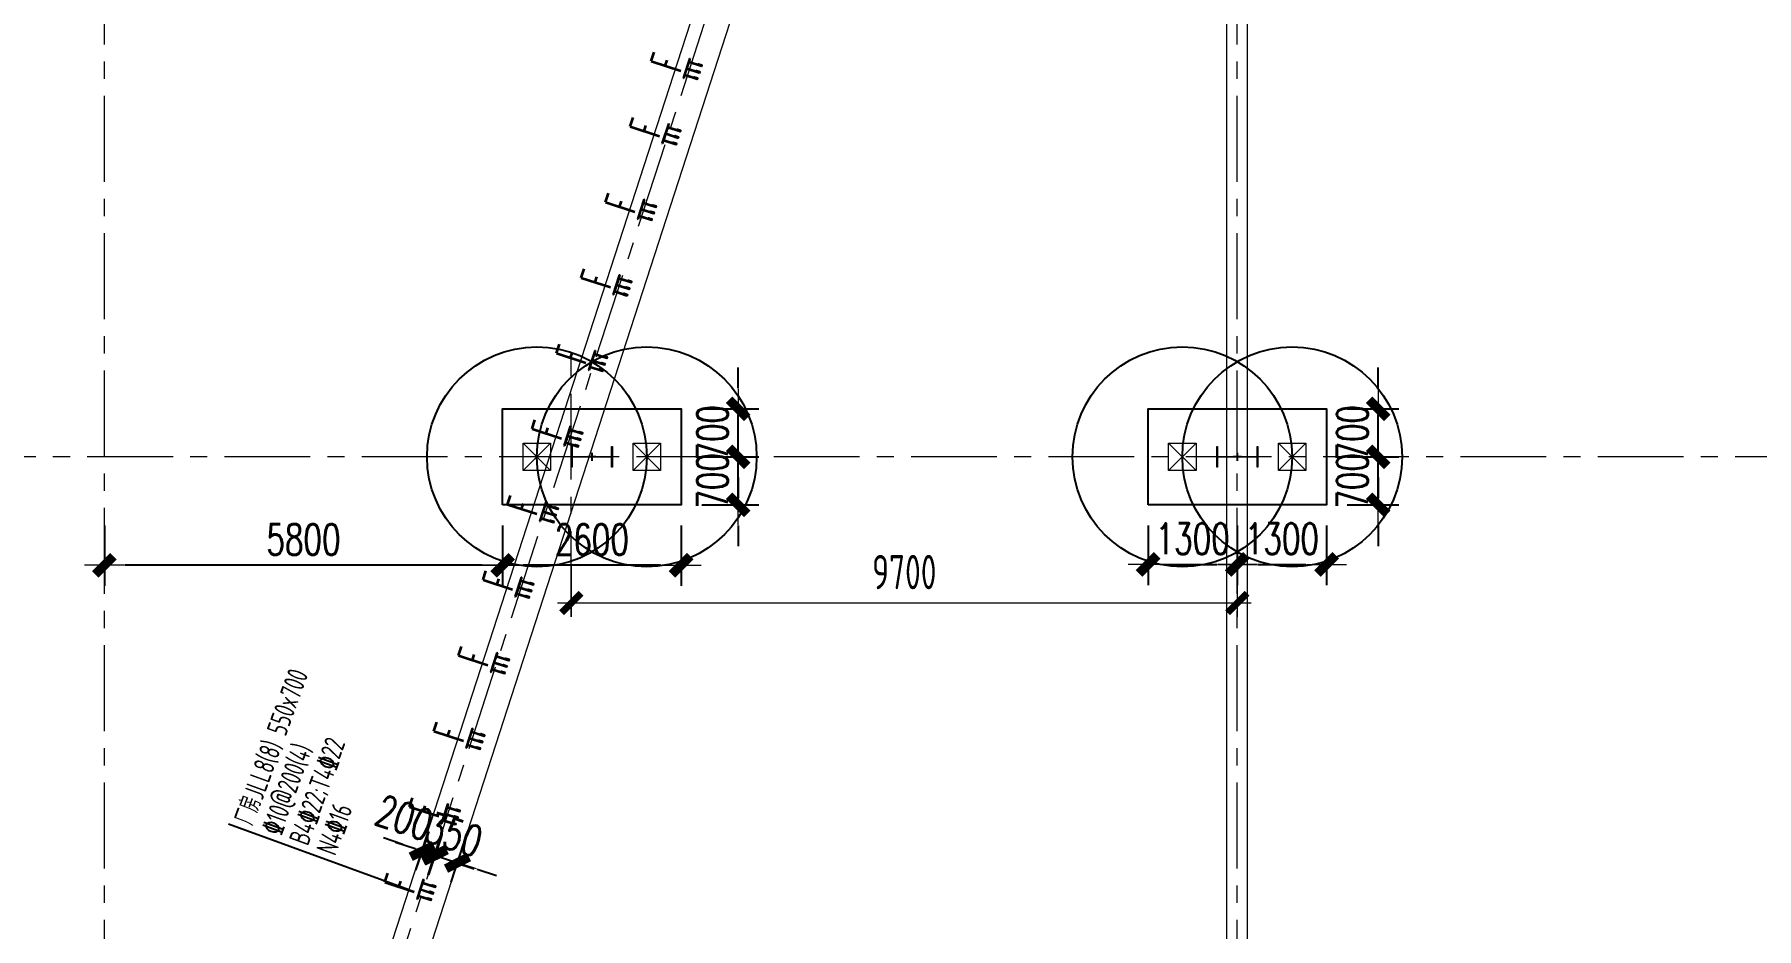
# Model space of a CAD drawing. Extents: x -1201378 to 2367219, y -619313 to 244905.
# Drawn here: x -199376 to -174296, y 202783 to 215803 of the extents above; entities that cross this region are included whole.
import ezdxf

# ---------------------------------------------------------------- set-up
doc = ezdxf.new("R2010")
doc.units = 0
doc.header["$LTSCALE"] = 1000
doc.linetypes.add('CENTER', pattern=[2, 1.25, -0.25, 0.25, -0.25])
doc.layers.get('0').update_dxf_attribs({"linetype": 'CONTINUOUS'})
doc.layers.get('Defpoints').update_dxf_attribs({"linetype": 'CONTINUOUS'})
for name, color, linetype in [('!ZN1-填充-8', 8, 'CONTINUOUS'), ('2钢材断面', 2, 'CONTINUOUS'), ('30预埋件', 30, 'CONTINUOUS'), ('40钢材投影', 40, 'CONTINUOUS'), ('ALT_CEN-0-30', 1, 'CENTER'), ('S-DOTE1', 140, 'CENTER'), ('S-HATCH1-W', 252, 'CONTINUOUS'), ('S-SKL-H', 151, 'CONTINUOUS'), ('结构轮廓线', 1, 'CONTINUOUS')]:
    doc.layers.add(name, color=color, linetype=linetype)
for name, color, linetype, lineweight in [('S-axis', 111, 'CONTINUOUS', 0), ('S-bkl', 4, 'CONTINUOUS', 0), ('S-col', 2, 'CONTINUOUS', 0), ('S-dim', 81, 'CONTINUOUS', 0), ('S-dote', 5, 'CENTER', 0), ('S-zhuang', 1, 'CONTINUOUS', 0)]:
    doc.layers.add(name, color=color, linetype=linetype, lineweight=lineweight)
doc.styles.add('DHTEXT-1', font='romans.shx', dxfattribs={"width": 0.7, "bigfont": 'chinese.shx'})
doc.styles.add('SS1', font='tj-romans1.shx', dxfattribs={"width": 0.7, "bigfont": 'tj-hztxt1.shx'})
doc.styles.add('TSSD_Dimension', font='tssdeng.shx', dxfattribs={"width": 0.7, "bigfont": 'hztxt.shx'})
doc.styles.add('样式 1', font='yjkeng.shx', dxfattribs={"width": 0.7, "height": 300, "bigfont": 'yjkchn.shx'})
doc.dimstyles.new('S-150-ARCHI', dxfattribs={"dimscale": 150, "dimtxt": 3, "dimasz": 2, "dimexe": 2, "dimexo": 2, "dimgap": 1, "dimtad": 1, "dimdec": 0, "dimzin": 0, "dimdsep": 46, "dimtxsty": 'SS1', "dimblk1": 'TT', "dimblk2": 'TT', "dimsah": 1, "dimcen": 1, "dimclrd": 256, "dimclre": 256, "dimclrt": 256, "dimadec": 0, "dimazin": 0, "dimtfac": 1, "dimtdec": 0, "dimtix": 1, "dimtmove": 2, "dimatfit": 0, "dimldrblk": 'TT', "dimfxl": 2, "dimtolj": 1, "dimtzin": 0, "dimarcsym": 0})
doc.dimstyles.new('TSSD_200_200', dxfattribs={"dimtxt": 500, "dimasz": 200, "dimexe": 200, "dimexo": 500, "dimgap": 200, "dimtad": 1, "dimdec": 0, "dimzin": 0, "dimdsep": 46, "dimtxsty": 'TSSD_Dimension', "dimblk": 'ARCHTICK', "dimcen": 0, "dimdle": 200, "dimclrt": 7, "dimadec": 0, "dimazin": 0, "dimtfac": 1, "dimtdec": 0, "dimtix": 1, "dimtmove": 2, "dimatfit": 3, "dimfxl": 1, "dimtolj": 1, "dimtzin": 0, "dimarcsym": 0})

# ---------------------------------------------------------------- blocks, each defined once
blk = doc.blocks.new('_FZH')
at = {"layer": 'S-col'}
blk.add_lwpolyline([(-0.375, -0.188), (-0.375, 0.187), (-0.36, 0.187), (-0.36, 0.005), (0.36, 0.005), (0.36, 0.187), (0.375, 0.187), (0.375, -0.188), (0.36, -0.188), (0.36, -0.005), (-0.36, -0.005), (-0.36, -0.188)], close=True, dxfattribs=at)
blk = doc.blocks.new('w4234324')
at = {"layer": 'S-col', "xscale": 800.0000000000005, "yscale": 800.0000000000005, "zscale": 800.0000000000005}
for p in [(-236354, 813820), (-226954, 813820)]:
    blk.add_blockref('_FZH', p, dxfattribs=at)
blk = doc.blocks.new('S-ZHUANG-400')
at = {"layer": 'S-zhuang'}
for p, q in [((200, -200), (-200, 200)), ((-200, -200), (200, 200))]:
    blk.add_line(p, q, dxfattribs=at)
blk.add_lwpolyline([(-200, 200), (200, 200), (200, -200), (-200, -200)], close=True, dxfattribs=at)
blk = doc.blocks.new('CT2')
at = {"layer": 'Defpoints'}
for centre in [(-193625, -186366), (-193625, -187966)]:
    blk.add_circle(centre, 1600, dxfattribs=at)
at = {"layer": 'S-DOTE1', "ltscale": 0.25}
for p, q in [((-193565, -187166), (-193685, -187166)), ((-193625, -187226), (-193625, -187106))]:
    blk.add_line(p, q, dxfattribs=at)
at = {"layer": 'S-HATCH1-W'}
blk.add_lwpolyline([(-194325, -185866), (-192925, -185866), (-192925, -188466), (-194325, -188466)], close=True, dxfattribs=at)
at = {"layer": 'S-zhuang'}
for p in [(-193625, -186366), (-193625, -187966)]:
    blk.add_blockref('S-ZHUANG-400', p, dxfattribs=at)
blk = doc.blocks.new('_ArchTick')
at = {"color": 0, "linetype": 'ByBlock', "const_width": 0.5}
blk.add_lwpolyline([(-0.71, -0.71), (0.71, 0.71)], dxfattribs=at)
blk = doc.blocks.new('*D3036')
at = {"layer": 'Defpoints', "color": 0, "transparency": 16777216}
for p in [(-191558, 95937), (-181858, 95937), (-181858, 94899)]:
    blk.add_point(p, dxfattribs=at)
at = {"layer": 'S-axis', "color": 0, "lineweight": -2, "transparency": 16777216}
for p, q in [((-191558, 95437), (-191558, 94699)), ((-181858, 95437), (-181858, 94699)), ((-191758, 94899), (-181658, 94899))]:
    blk.add_line(p, q, dxfattribs=at)
at = {"layer": 'S-axis', "color": 0, "lineweight": -2, "transparency": 16777216, "xscale": 200, "yscale": 200, "zscale": 200, "rotation": 180}
blk.add_blockref('_ArchTick', (-191558, 94899), dxfattribs=at)
at = {"layer": 'S-axis', "color": 0, "lineweight": -2, "transparency": 16777216, "xscale": 200, "yscale": 200, "zscale": 200}
blk.add_blockref('_ArchTick', (-181858, 94899), dxfattribs=at)
at = {"layer": 'S-axis', "color": 7, "transparency": 16777216, "insert": (-186708, 95349), "char_height": 500, "attachment_point": 5, "style": 'TSSD_Dimension'}
blk.add_mtext('\\A1;9700', dxfattribs=at)
blk = doc.blocks.new('TT')
blk.add_line((-0.969, 0), (0.969, 0))
at = {"const_width": 0.45}
blk.add_lwpolyline([(-0.442, -0.442), (0.442, 0.442)], dxfattribs=at)
blk = doc.blocks.new('*D2726')
at = {"layer": 'Defpoints', "color": 0, "transparency": 16777216}
for p in [(-183158, 208952), (-181858, 208952), (-181858, 208085)]:
    blk.add_point(p, dxfattribs=at)
at = {"layer": 'S-dim', "lineweight": -2, "transparency": 16777216}
for p, q in [((-183158, 208652), (-183158, 207785)), ((-181858, 208652), (-181858, 207785)), ((-182858, 208085), (-182158, 208085))]:
    blk.add_line(p, q, dxfattribs=at)
at = {"layer": 'S-dim', "lineweight": -2, "transparency": 16777216, "xscale": 300, "yscale": 300, "zscale": 300, "rotation": 180}
blk.add_blockref('TT', (-183158, 208085), dxfattribs=at)
at = {"layer": 'S-dim', "lineweight": -2, "transparency": 16777216, "xscale": 300, "yscale": 300, "zscale": 300}
blk.add_blockref('TT', (-181858, 208085), dxfattribs=at)
at = {"layer": 'S-dim', "transparency": 16777216, "insert": (-182508, 208460), "char_height": 450, "attachment_point": 5, "style": 'SS1'}
blk.add_mtext('\\A1;1300', dxfattribs=at)
blk = doc.blocks.new('*D2727')
at = {"layer": 'Defpoints', "color": 0, "transparency": 16777216}
for p in [(-181858, 208952), (-180558, 208952), (-180558, 208085)]:
    blk.add_point(p, dxfattribs=at)
at = {"layer": 'S-dim', "lineweight": -2, "transparency": 16777216}
for p, q in [((-181858, 208652), (-181858, 207785)), ((-180558, 208652), (-180558, 207785)), ((-181558, 208085), (-180858, 208085))]:
    blk.add_line(p, q, dxfattribs=at)
at = {"layer": 'S-dim', "lineweight": -2, "transparency": 16777216, "xscale": 300, "yscale": 300, "zscale": 300, "rotation": 180}
blk.add_blockref('TT', (-181858, 208085), dxfattribs=at)
at = {"layer": 'S-dim', "lineweight": -2, "transparency": 16777216, "xscale": 300, "yscale": 300, "zscale": 300}
blk.add_blockref('TT', (-180558, 208085), dxfattribs=at)
at = {"layer": 'S-dim', "transparency": 16777216, "insert": (-181208, 208460), "char_height": 450, "attachment_point": 5, "style": 'SS1'}
blk.add_mtext('\\A1;1300', dxfattribs=at)
blk = doc.blocks.new('*D2728')
at = {"layer": 'Defpoints', "color": 0, "transparency": 16777216}
for p in [(-180558, 209652), (-179807, 209652), (-180558, 208952)]:
    blk.add_point(p, dxfattribs=at)
at = {"layer": 'S-dim', "lineweight": -2, "transparency": 16777216}
for p, q in [((-179807, 209952), (-179807, 210252)), ((-180258, 209652), (-179507, 209652)), ((-179807, 208952), (-179807, 209652)), ((-180258, 208952), (-179507, 208952)), ((-179807, 208652), (-179807, 208352))]:
    blk.add_line(p, q, dxfattribs=at)
at = {"layer": 'S-dim', "lineweight": -2, "transparency": 16777216, "xscale": 300, "yscale": 300, "zscale": 300}
for p, rotation in [((-179807, 209652), 270), ((-179807, 208952), 90)]:
    blk.add_blockref('TT', p, dxfattribs=dict(at, rotation=rotation))
at = {"layer": 'S-dim', "transparency": 16777216, "insert": (-180182, 209302), "char_height": 450, "attachment_point": 5, "rotation": 90, "style": 'SS1'}
blk.add_mtext('\\A1;700', dxfattribs=at)
blk = doc.blocks.new('*D2729')
at = {"layer": 'Defpoints', "color": 0, "transparency": 16777216}
for p in [(-180558, 210352), (-179807, 210352), (-180558, 209652)]:
    blk.add_point(p, dxfattribs=at)
at = {"layer": 'S-dim', "lineweight": -2, "transparency": 16777216}
for p, q in [((-179807, 210652), (-179807, 210952)), ((-180258, 210352), (-179507, 210352)), ((-179807, 209652), (-179807, 210352)), ((-180258, 209652), (-179507, 209652)), ((-179807, 209352), (-179807, 209052))]:
    blk.add_line(p, q, dxfattribs=at)
at = {"layer": 'S-dim', "lineweight": -2, "transparency": 16777216, "xscale": 300, "yscale": 300, "zscale": 300}
for p, rotation in [((-179807, 210352), 270), ((-179807, 209652), 90)]:
    blk.add_blockref('TT', p, dxfattribs=dict(at, rotation=rotation))
at = {"layer": 'S-dim', "transparency": 16777216, "insert": (-180182, 210002), "char_height": 450, "attachment_point": 5, "rotation": 90, "style": 'SS1'}
blk.add_mtext('\\A1;700', dxfattribs=at)
blk = doc.blocks.new('*D2808')
at = {"layer": 'Defpoints', "color": 0, "transparency": 16777216}
for p in [(-189958, 209652), (-189127, 209652), (-189958, 208952)]:
    blk.add_point(p, dxfattribs=at)
at = {"layer": 'S-dim', "lineweight": -2, "transparency": 16777216}
for p, q in [((-189127, 209952), (-189127, 210252)), ((-189658, 209652), (-188827, 209652)), ((-189127, 208952), (-189127, 209652)), ((-189658, 208952), (-188827, 208952)), ((-189127, 208652), (-189127, 208352))]:
    blk.add_line(p, q, dxfattribs=at)
at = {"layer": 'S-dim', "lineweight": -2, "transparency": 16777216, "xscale": 300, "yscale": 300, "zscale": 300}
for p, rotation in [((-189127, 209652), 270), ((-189127, 208952), 90)]:
    blk.add_blockref('TT', p, dxfattribs=dict(at, rotation=rotation))
at = {"layer": 'S-dim', "transparency": 16777216, "insert": (-189502, 209302), "char_height": 450, "attachment_point": 5, "rotation": 90, "style": 'SS1'}
blk.add_mtext('\\A1;700', dxfattribs=at)
blk = doc.blocks.new('*D2809')
at = {"layer": 'Defpoints', "color": 0, "transparency": 16777216}
for p in [(-189958, 210352), (-189127, 210352), (-189958, 209652)]:
    blk.add_point(p, dxfattribs=at)
at = {"layer": 'S-dim', "lineweight": -2, "transparency": 16777216}
for p, q in [((-189127, 210652), (-189127, 210952)), ((-189658, 210352), (-188827, 210352)), ((-189127, 209652), (-189127, 210352)), ((-189658, 209652), (-188827, 209652)), ((-189127, 209352), (-189127, 209052))]:
    blk.add_line(p, q, dxfattribs=at)
at = {"layer": 'S-dim', "lineweight": -2, "transparency": 16777216, "xscale": 300, "yscale": 300, "zscale": 300}
for p, rotation in [((-189127, 210352), 270), ((-189127, 209652), 90)]:
    blk.add_blockref('TT', p, dxfattribs=dict(at, rotation=rotation))
at = {"layer": 'S-dim', "transparency": 16777216, "insert": (-189502, 210002), "char_height": 450, "attachment_point": 5, "rotation": 90, "style": 'SS1'}
blk.add_mtext('\\A1;700', dxfattribs=at)
blk = doc.blocks.new('*D2806')
at = {"layer": 'Defpoints', "color": 0, "transparency": 16777216}
for p in [(-192558, 208952), (-189958, 208952), (-192558, 208073)]:
    blk.add_point(p, dxfattribs=at)
at = {"layer": 'S-dim', "lineweight": -2, "transparency": 16777216}
for p, q in [((-192558, 208652), (-192558, 207773)), ((-189958, 208652), (-189958, 207773)), ((-190258, 208073), (-192258, 208073))]:
    blk.add_line(p, q, dxfattribs=at)
at = {"layer": 'S-dim', "lineweight": -2, "transparency": 16777216, "xscale": 300, "yscale": 300, "zscale": 300, "rotation": 180}
blk.add_blockref('TT', (-192558, 208073), dxfattribs=at)
at = {"layer": 'S-dim', "lineweight": -2, "transparency": 16777216, "xscale": 300, "yscale": 300, "zscale": 300}
blk.add_blockref('TT', (-189958, 208073), dxfattribs=at)
at = {"layer": 'S-dim', "transparency": 16777216, "insert": (-191258, 208448), "char_height": 450, "attachment_point": 5, "style": 'SS1'}
blk.add_mtext('\\A1;2600', dxfattribs=at)
blk = doc.blocks.new('*D2807')
at = {"layer": 'Defpoints', "color": 0, "transparency": 16777216}
for p in [(-198358, 208952), (-192558, 208952), (-198358, 208073)]:
    blk.add_point(p, dxfattribs=at)
at = {"layer": 'S-dim', "lineweight": -2, "transparency": 16777216}
for p, q in [((-198358, 208652), (-198358, 207773)), ((-192558, 208652), (-192558, 207773)), ((-192858, 208073), (-198058, 208073))]:
    blk.add_line(p, q, dxfattribs=at)
at = {"layer": 'S-dim', "lineweight": -2, "transparency": 16777216, "xscale": 300, "yscale": 300, "zscale": 300, "rotation": 180}
blk.add_blockref('TT', (-198358, 208073), dxfattribs=at)
at = {"layer": 'S-dim', "lineweight": -2, "transparency": 16777216, "xscale": 300, "yscale": 300, "zscale": 300}
blk.add_blockref('TT', (-192558, 208073), dxfattribs=at)
at = {"layer": 'S-dim', "transparency": 16777216, "insert": (-195458, 208448), "char_height": 450, "attachment_point": 5, "style": 'SS1'}
blk.add_mtext('\\A1;5800', dxfattribs=at)
blk = doc.blocks.new('*D6417')
at = {"layer": 'Defpoints', "color": 0, "transparency": 16777216}
for p in [(-193539, 203845), (-193922, 203347), (-193733, 203282)]:
    blk.add_point(p, dxfattribs=at)
at = {"layer": 'S-dim', "lineweight": -2, "transparency": 16777216}
for p, q in [((-193824, 203631), (-193630, 204194)), ((-194012, 204008), (-194295, 204105)), ((-193728, 203910), (-193539, 203845)), ((-193635, 203566), (-193442, 204129)), ((-193256, 203747), (-192972, 203650))]:
    blk.add_line(p, q, dxfattribs=at)
at = {"layer": 'S-dim', "lineweight": -2, "transparency": 16777216, "xscale": 300, "yscale": 300, "zscale": 300}
for p, rotation in [((-193728, 203910), 341.0022040611328), ((-193539, 203845), 161.0022040611328)]:
    blk.add_blockref('TT', p, dxfattribs=dict(at, rotation=rotation))
at = {"layer": 'S-dim', "transparency": 16777216, "insert": (-193990, 204394), "char_height": 450, "attachment_point": 5, "rotation": 341.0022, "style": 'SS1'}
blk.add_mtext('\\A1;200', dxfattribs=at)
blk = doc.blocks.new('*D6418')
at = {"layer": 'Defpoints', "color": 0, "transparency": 16777216}
for p in [(-193216, 203740), (-193733, 203282), (-193400, 203173)]:
    blk.add_point(p, dxfattribs=at)
at = {"layer": 'S-dim', "lineweight": -2, "transparency": 16777216}
for p, q in [((-193834, 203942), (-194119, 204035)), ((-193640, 203567), (-193456, 204134)), ((-193307, 203459), (-193123, 204026)), ((-193549, 203849), (-193216, 203740)), ((-192930, 203647), (-192645, 203555))]:
    blk.add_line(p, q, dxfattribs=at)
at = {"layer": 'S-dim', "lineweight": -2, "transparency": 16777216, "xscale": 300, "yscale": 300, "zscale": 300}
for p, rotation in [((-193549, 203849), 341.9628452693058), ((-193216, 203740), 161.9628452693058)]:
    blk.add_blockref('TT', p, dxfattribs=dict(at, rotation=rotation))
at = {"layer": 'S-dim', "transparency": 16777216, "insert": (-193266, 204151), "char_height": 450, "attachment_point": 5, "rotation": 341.9628, "style": 'SS1'}
blk.add_mtext('\\A1;350', dxfattribs=at)
blk = doc.blocks.new('234')
at = {"layer": '!ZN1-填充-8'}
h = blk.add_hatch(color=252, dxfattribs=at)
h.dxf.hatch_style = 1
h.paths.add_polyline_path([(-105, -10), (-113, -10), (-105, -18)])
h = blk.add_hatch(color=252, dxfattribs=at)
h.dxf.hatch_style = 1
h.paths.add_polyline_path([(-95, -18), (-105, -18), (-105, -10), (-95, -10)])
h = blk.add_hatch(color=252, dxfattribs=at)
h.dxf.hatch_style = 1
h.paths.add_polyline_path([(-95, -10), (-87, -10), (-95, -18)])
h = blk.add_hatch(color=252, dxfattribs=at)
h.dxf.hatch_style = 1
h.paths.add_polyline_path([(-5, -10), (-13, -10), (-5, -18)])
h = blk.add_hatch(color=252, dxfattribs=at)
h.dxf.hatch_style = 1
h.paths.add_polyline_path([(5, -18), (-5, -18), (-5, -10), (5, -10)])
h = blk.add_hatch(color=252, dxfattribs=at)
h.dxf.hatch_style = 1
h.paths.add_polyline_path([(5, -10), (13, -10), (5, -18)])
h = blk.add_hatch(color=252, dxfattribs=at)
h.dxf.hatch_style = 1
h.paths.add_polyline_path([(95, -10), (87, -10), (95, -18)])
h = blk.add_hatch(color=252, dxfattribs=at)
h.dxf.hatch_style = 1
h.paths.add_polyline_path([(105, -18), (95, -18), (95, -10), (105, -10)])
h = blk.add_hatch(color=252, dxfattribs=at)
h.dxf.hatch_style = 1
h.paths.add_polyline_path([(105, -10), (113, -10), (105, -18)])
at = {"layer": '2钢材断面'}
for p, q in [((-150, 0), (-150, -10)), ((150, 0), (-150, 0)), ((150, 0), (150, -10)), ((-94, -10), (-150, -10)), ((0, -10), (-94, -10)), ((106, -10), (0, -10)), ((150, -10), (106, -10))]:
    blk.add_line(p, q, dxfattribs=at)
at = {"layer": '40钢材投影'}
for p, q in [((-105, -18), (-113, -10)), ((-105, -10), (-105, -200)), ((-95, -200), (-105, -200)), ((-95, -10), (-95, -200)), ((-95, -18), (-87, -10)), ((-5, -18), (-13, -10)), ((-5, -10), (-5, -200)), ((5, -200), (-5, -200)), ((5, -10), (5, -200)), ((5, -18), (13, -10)), ((95, -18), (87, -10)), ((95, -10), (95, -200)), ((105, -200), (95, -200)), ((105, -10), (105, -200)), ((105, -18), (113, -10))]:
    blk.add_line(p, q, dxfattribs=at)
for points in [[(-95, -172), (-95, -150), (-85, -150), (-85, -200), (-95, -200), (-95, -184)], [(5, -172), (5, -150), (15, -150), (15, -200), (5, -200), (5, -184)], [(105, -172), (105, -150), (115, -150), (115, -200), (105, -200), (105, -184)]]:
    blk.add_lwpolyline(points, dxfattribs=at)
at = {"layer": 'ALT_CEN-0-30', "ltscale": 0.3}
for p, q in [((-100, 0), (-100, -215)), ((0, 0), (0, -215)), ((100, 0), (100, -215))]:
    blk.add_line(p, q, dxfattribs=at)
blk = doc.blocks.new('20250912155743')
at = {"layer": '40钢材投影', "color": 2, "ltscale": 500, "rotation": 72.02175323771912}
blk.add_blockref('234', (0, 0), dxfattribs=at)
blk = doc.blocks.new('1#轴网')
at = {"layer": 'S-dote'}
for p, q in [((-198358.5, 19033), (-198358.5, 124689.3)), ((-181858.5, 19033.1), (-181858.5, 124689.3)), ((-191558.5, 94697), (-191558.5, 98487)), ((-99358.5, 97027), (-216950.7, 97027))]:
    blk.add_line(p, q, dxfattribs=at)
blk.add_lwpolyline([(-210946, 37609.6), (-184459.5, 119241.7)], dxfattribs=at)
at = {"layer": 'S-axis'}
dim = blk.add_aligned_dim(p1=(-191558.5, 95937), p2=(-181858.5, 95937), distance=-1037.5, dimstyle='TSSD_200_200', dxfattribs=at)
dim.commit()
dim.dimension.update_dxf_attribs({"geometry": '*D3036', "text_midpoint": (-186708.5, 95349.5)})

msp = doc.modelspace()

# ---------------------------------------------------------------- linework, layer by layer
at = {"layer": 'S-bkl'}
for p, q in [((-185905.7, 228053.5), (-209250.3, 156113.1)), ((-199999.5, 182836.4), (-185489.3, 227551.8)), ((-182008.5, 137651.8), (-182008.5, 227651.8))]:
    msp.add_line(p, q, dxfattribs=at)
msp.add_lwpolyline([(-181708.5, 137651.8), (-181708.5, 227651.8)], dxfattribs=at)
at = {"layer": 'S-SKL-H'}
msp.add_line((-193923, 203346.9), (-196550, 204303.1), dxfattribs=at)

# ---------------------------------------------------------------- block references
at = {"layer": 'S-axis'}
msp.add_blockref('1#轴网', (0, 112624.8), dxfattribs=at)
at = {"layer": 'S-col'}
msp.add_blockref('w4234324', (45095.7, -604168.2), dxfattribs=at)
at = {"layer": 'S-zhuang', "rotation": 90}
for p in [(-378424.7, 403276.6), (-369024.7, 403276.6)]:
    msp.add_blockref('CT2', p, dxfattribs=at)
at = {"layer": '结构轮廓线', "ltscale": 500}
ref = msp.add_blockref('20250912155743', (-189882.4, 215312.3), dxfattribs=at)
ref.add_attrib('B', 'F', (-189977.7, 215232.6), dxfattribs={"layer": '30预埋件', "height": 450, "rotation": 251.93351, "style": 'DHTEXT-1', "text_generation_flag": 6, "width": 0.55})
ref = msp.add_blockref('20250912155743', (-190190.9, 214361.5), dxfattribs=at)
ref.add_attrib('B', 'F', (-190286.2, 214281.8), dxfattribs={"layer": '30预埋件', "height": 450, "rotation": 251.93351, "style": 'DHTEXT-1', "text_generation_flag": 6, "width": 0.55})
ref = msp.add_blockref('20250912155743', (-190548, 213261), dxfattribs=at)
ref.add_attrib('B', 'F', (-190643.3, 213181.3), dxfattribs={"layer": '30预埋件', "height": 450, "rotation": 251.93351, "style": 'DHTEXT-1', "text_generation_flag": 6, "width": 0.55})
ref = msp.add_blockref('20250912155743', (-190905.1, 212160.6), dxfattribs=at)
ref.add_attrib('B', 'F', (-191000.4, 212080.9), dxfattribs={"layer": '30预埋件', "height": 450, "rotation": 251.93351, "style": 'DHTEXT-1', "text_generation_flag": 6, "width": 0.55})
ref = msp.add_blockref('20250912155743', (-191262.2, 211060.1), dxfattribs=at)
ref.add_attrib('B', 'F', (-191357.5, 210980.4), dxfattribs={"layer": '30预埋件', "height": 450, "rotation": 251.93351, "style": 'DHTEXT-1', "text_generation_flag": 6, "width": 0.55})
ref = msp.add_blockref('20250912155743', (-191619.3, 209959.7), dxfattribs=at)
ref.add_attrib('B', 'F', (-191714.6, 209880), dxfattribs={"layer": '30预埋件', "height": 450, "rotation": 251.93351, "style": 'DHTEXT-1', "text_generation_flag": 6, "width": 0.55})
ref = msp.add_blockref('20250912155743', (-191976.4, 208859.2), dxfattribs=at)
ref.add_attrib('B', 'F', (-192071.7, 208779.5), dxfattribs={"layer": '30预埋件', "height": 450, "rotation": 251.93351, "style": 'DHTEXT-1', "text_generation_flag": 6, "width": 0.55})
ref = msp.add_blockref('20250912155743', (-192333.5, 207758.8), dxfattribs=at)
ref.add_attrib('B', 'F', (-192428.8, 207679.1), dxfattribs={"layer": '30预埋件', "height": 450, "rotation": 251.93351, "style": 'DHTEXT-1', "text_generation_flag": 6, "width": 0.55})
ref = msp.add_blockref('20250912155743', (-192690.6, 206658.3), dxfattribs=at)
ref.add_attrib('B', 'F', (-192785.9, 206578.6), dxfattribs={"layer": '30预埋件', "height": 450, "rotation": 251.93351, "style": 'DHTEXT-1', "text_generation_flag": 6, "width": 0.55})
ref = msp.add_blockref('20250912155743', (-193047.7, 205557.9), dxfattribs=at)
ref.add_attrib('B', 'F', (-193143, 205478.2), dxfattribs={"layer": '30预埋件', "height": 450, "rotation": 251.93351, "style": 'DHTEXT-1', "text_generation_flag": 6, "width": 0.55})
ref = msp.add_blockref('20250912155743', (-193404.8, 204457.4), dxfattribs=at)
ref.add_attrib('B', 'F', (-193500.1, 204377.7), dxfattribs={"layer": '30预埋件', "height": 450, "rotation": 251.93351, "style": 'DHTEXT-1', "text_generation_flag": 6, "width": 0.55})
ref = msp.add_blockref('20250912155743', (-193761.9, 203357), dxfattribs=at)
ref.add_attrib('B', 'F', (-193857.2, 203277.3), dxfattribs={"layer": '30预埋件', "height": 450, "rotation": 251.93351, "style": 'DHTEXT-1', "text_generation_flag": 6, "width": 0.55})

# ---------------------------------------------------------------- texts
at = {"layer": 'S-SKL-H', "style": '样式 1', "width": 0.7}
for s, p in [('厂房JLL8(8) 550x700', (-196192.5, 204265.6)), ('%%13210@200(4)', (-195793.1, 204120.3)), ('B4%%13222;T4%%13222', (-195393.8, 203974.9)), ('N4%%13216', (-194994.4, 203829.6))]:
    msp.add_text(s, height=300, rotation=70, dxfattribs=at).set_placement(p)

# ---------------------------------------------------------------- dimensions: what is measured, and where the dimension line sits
at = {"layer": 'S-dim'}
for base, p1, p2, picture, middle in [((-189126.7, 210351.8), (-189958.5, 209651.8), (-189958.5, 210351.8), '*D2809', (-189501.7, 210001.8)), ((-179806.7, 210351.8), (-180558.5, 209651.8), (-180558.5, 210351.8), '*D2729', (-180181.7, 210001.8)), ((-189126.7, 209651.8), (-189958.5, 208951.8), (-189958.5, 209651.8), '*D2808', (-189501.7, 209301.8)), ((-179806.7, 209651.8), (-180558.5, 208951.8), (-180558.5, 209651.8), '*D2728', (-180181.7, 209301.8))]:
    dim = msp.add_linear_dim(base=base, p1=p1, p2=p2, angle=90, dimstyle='S-150-ARCHI', dxfattribs=at)
    dim.commit()
    dim.dimension.update_dxf_attribs({"geometry": picture, "text_midpoint": middle})
for base, p1, p2, picture, middle in [((-198358.5, 208073.4), (-192558.5, 208951.8), (-198358.5, 208951.8), '*D2807', (-195458.5, 208448.4)), ((-192558.5, 208073.4), (-189958.5, 208951.8), (-192558.5, 208951.8), '*D2806', (-191258.5, 208448.4)), ((-181858.5, 208085.2), (-183158.5, 208951.8), (-181858.5, 208951.8), '*D2726', (-182508.5, 208460.2)), ((-180558.5, 208085.2), (-181858.5, 208951.8), (-180558.5, 208951.8), '*D2727', (-181208.5, 208460.2))]:
    dim = msp.add_linear_dim(base=base, p1=p1, p2=p2, dimstyle='S-150-ARCHI', dxfattribs=at)
    dim.commit()
    dim.dimension.update_dxf_attribs({"geometry": picture, "text_midpoint": middle})
dim = msp.add_linear_dim(base=(-193539.2, 203845.1), p1=(-193922, 203346.9), p2=(-193733.1, 203281.9), angle=341.0022, dimstyle='S-150-ARCHI', dxfattribs=at)
dim.commit()
dim.dimension.update_dxf_attribs({"geometry": '*D6417', "text_midpoint": (-193990, 204394), "dimtype": 161})
dim = msp.add_aligned_dim(p1=(-193733.1, 203281.9), p2=(-193400.1, 203173.4), distance=596.1, dimstyle='S-150-ARCHI', dxfattribs=at)
dim.commit()
dim.dimension.update_dxf_attribs({"geometry": '*D6418', "text_midpoint": (-193265.9, 204151.1)})

doc.saveas('drawing.dxf')
